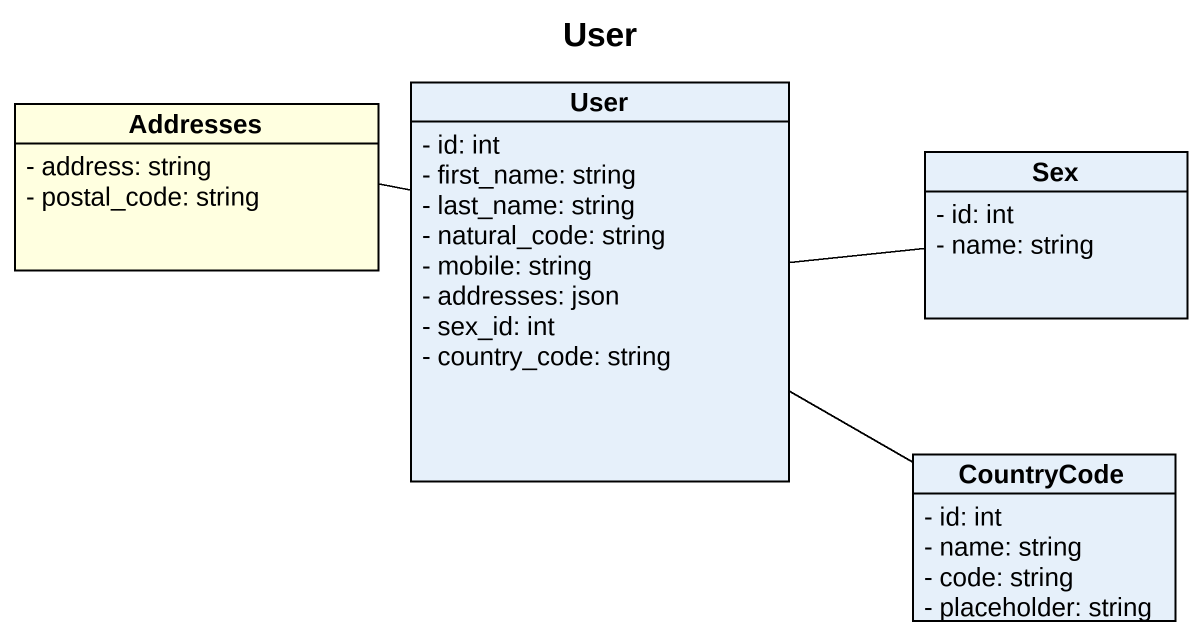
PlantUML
@startuml
title User
hide circle
hide empty members
skinparam classAttributeIconSize 0
class Addresses #FFFFE0 {
  - address: string
  - postal_code: string
}
class User {
  - id: int
  - first_name: string
  - last_name: string
  - natural_code: string
  - mobile: string
  - addresses: json
  - sex_id: int
  - country_code: string
}
class Sex {
  - id: int
  - name: string
}
class CountryCode {
  - id: int
  - name: string
  - code: string
  - placeholder: string
}
User -left- Addresses
User -right- CountryCode
Sex -left- User
@enduml
